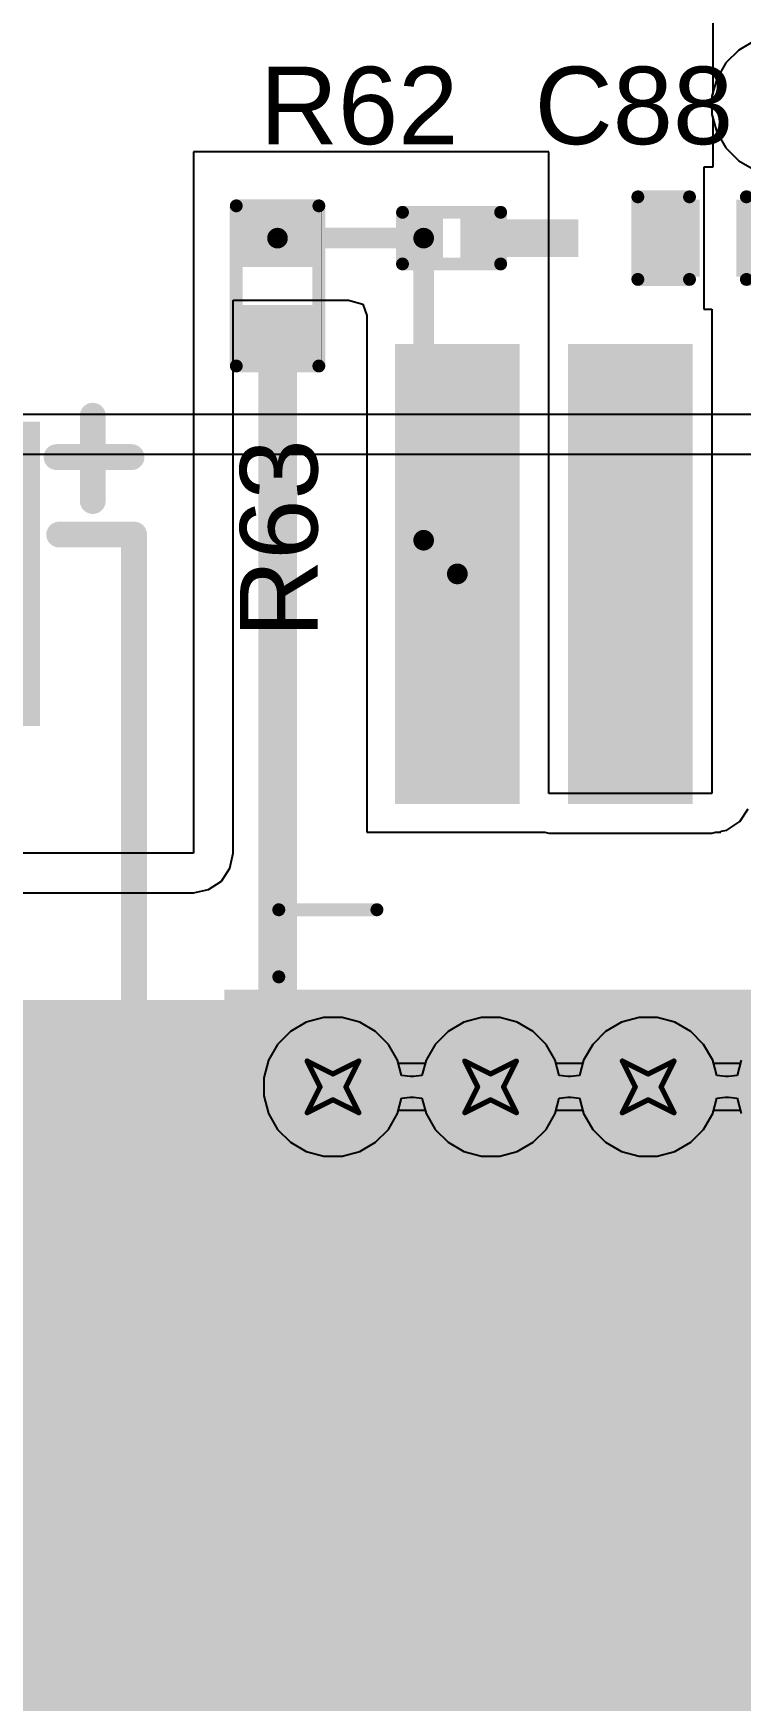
# Model space of a CAD drawing. Header units: inches. Extents: x -36 to 349, y -11 to 240.
# Drawn here: x 68.77 to 75.72, y 20.07 to 36.47 of the extents above; entities that cross this region are included whole.
import ezdxf

# ---------------------------------------------------------------- set-up
doc = ezdxf.new("R2010")
doc.units = ezdxf.units.IN
for name, color, linetype in [('Bottom Layer', 5, 'Continuous'), ('Drill Drawing', 1, 'Continuous'), ('Layer 1', 16, 'Continuous'), ('Layer 2', 76, 'Continuous'), ('Top Layer', 1, 'Continuous'), ('Top Overlay', 2, 'Continuous'), ('Top Paste', 8, 'Continuous'), ('Top Solder', 216, 'Continuous'), ('Via Holes', 16, 'Continuous')]:
    doc.layers.add(name, color=color, linetype=linetype)
doc.styles.add('Arial', font='', dxfattribs={"height": 0.2})
doc.styles.get('Arial').set_extended_font_data('Arial')

# ---------------------------------------------------------------- blocks, each defined once
blk = doc.blocks.new('R___0402_38')
at = {"layer": 'Top Layer'}
for points in [[(-0.699, -0.318), (-0.699, 0.317), (-0.241, 0.317), (-0.241, -0.318)], [(0.241, -0.318), (0.241, 0.317), (0.699, 0.317), (0.699, -0.318)]]:
    blk.add_hatch(color=1, dxfattribs=at).paths.add_polyline_path(points)
at = {"layer": 'Top Paste'}
for points in [[(-0.699, -0.318), (-0.699, 0.317), (-0.241, 0.317), (-0.241, -0.318)], [(0.241, -0.318), (0.241, 0.317), (0.699, 0.317), (0.699, -0.318)]]:
    blk.add_hatch(color=8, dxfattribs=at).paths.add_polyline_path(points)
at = {"layer": 'Top Solder'}
for points in [[(-0.754, -0.373), (-0.754, 0.372), (-0.186, 0.372), (-0.186, -0.373)], [(0.186, -0.373), (0.186, 0.372), (0.754, 0.372), (0.754, -0.373)]]:
    blk.add_hatch(color=216, dxfattribs=at).paths.add_polyline_path(points)
at = {"layer": 'Top Overlay'}
for points in [[(-0.787, 0.406, 0.127, 0.127, 0), (-0.787, -0.406, 0.127, 0.127, 0)], [(-0.787, 0.406, 0.127, 0.127, 0), (0.787, 0.406, 0.127, 0.127, 0)], [(0.787, 0.406, 0.127, 0.127, 0), (0.787, -0.406, 0.127, 0.127, 0)], [(-0.787, -0.406, 0.127, 0.127, 0), (0.787, -0.406, 0.127, 0.127, 0)], [(-0.813, -0.432, 0.00323, 0.00323, 0), (0.813, -0.432, 0.00323, 0.00323, 0)]]:
    blk.add_lwpolyline(points, format="xyseb", dxfattribs=at)
for points in [[(-0.819, 0.406, 0.0635, 0.0635, 1), (-0.756, 0.406, 0.0635, 0.0635, 1)], [(-0.819, 0.406, 0.0635, 0.0635, 1), (-0.756, 0.406, 0.0635, 0.0635, 1)], [(0.756, 0.406, 0.0635, 0.0635, 1), (0.819, 0.406, 0.0635, 0.0635, 1)], [(0.756, 0.406, 0.0635, 0.0635, 1), (0.819, 0.406, 0.0635, 0.0635, 1)], [(-0.819, -0.406, 0.0635, 0.0635, 1), (-0.756, -0.406, 0.0635, 0.0635, 1)], [(-0.819, -0.406, 0.0635, 0.0635, 1), (-0.756, -0.406, 0.0635, 0.0635, 1)], [(-0.814, -0.432, 0.00161, 0.00161, 1), (-0.812, -0.432, 0.00161, 0.00161, 1)], [(0.756, -0.406, 0.0635, 0.0635, 1), (0.819, -0.406, 0.0635, 0.0635, 1)], [(0.756, -0.406, 0.0635, 0.0635, 1), (0.819, -0.406, 0.0635, 0.0635, 1)], [(0.812, -0.432, 0.00161, 0.00161, 1), (0.814, -0.432, 0.00161, 0.00161, 1)]]:
    blk.add_lwpolyline(points, format="xyseb", close=True, dxfattribs=at)
blk = doc.blocks.new('TO_263_5__D2PAK__156')
at = {"layer": 'Top Layer'}
for points in [[(-5.59, 9.528), (5.59, 9.528), (5.59, -0.382), (-5.59, -0.382)], [(1.19, -2.412), (2.21, -2.412), (2.21, -6.732), (1.19, -6.732)], [(2.89, -2.412), (3.91, -2.412), (3.91, -6.732), (2.89, -6.732)]]:
    blk.add_hatch(color=1, dxfattribs=at).paths.add_polyline_path(points)
at = {"layer": 'Top Paste'}
for points in [[(-5.59, 9.528), (5.59, 9.528), (5.59, -0.382), (-5.59, -0.382)], [(1.19, -2.412), (2.21, -2.412), (2.21, -6.732), (1.19, -6.732)], [(2.89, -2.412), (3.91, -2.412), (3.91, -6.732), (2.89, -6.732)]]:
    blk.add_hatch(color=8, dxfattribs=at).paths.add_polyline_path(points)
at = {"layer": 'Top Solder'}
for points in [[(-5.692, 9.629), (5.692, 9.629), (5.692, -0.484), (-5.692, -0.484)], [(1.088, -2.311), (2.312, -2.311), (2.312, -6.834), (1.088, -6.834)], [(2.788, -2.311), (4.012, -2.311), (4.012, -6.834), (2.788, -6.834)]]:
    blk.add_hatch(color=216, dxfattribs=at).paths.add_polyline_path(points)
at = {"layer": 'Top Overlay'}
for points in [[(5.156, -0.61, 0.127, 0.127, 0), (5.156, -1.27, 0.127, 0.127, 0)], [(5.156, -1.27, 0.127, 0.127, 0), (4.191, -1.27, 0.127, 0.127, 0)]]:
    blk.add_lwpolyline(points, format="xyseb", dxfattribs=at)
for points in [[(5.124, -0.61, 0.0635, 0.0635, 1), (5.188, -0.61, 0.0635, 0.0635, 1)], [(4.159, -1.27, 0.0635, 0.0635, 1), (4.223, -1.27, 0.0635, 0.0635, 1)], [(5.124, -1.27, 0.0635, 0.0635, 1), (5.188, -1.27, 0.0635, 0.0635, 1)], [(5.124, -1.27, 0.0635, 0.0635, 1), (5.188, -1.27, 0.0635, 0.0635, 1)]]:
    blk.add_lwpolyline(points, format="xyseb", close=True, dxfattribs=at)
blk = doc.blocks.new('R___0201_243')
at = {"layer": 'Top Layer'}
for points in [[(-0.41, 0.185), (-0.14, 0.185), (-0.14, -0.185), (-0.41, -0.185)], [(0.14, 0.185), (0.41, 0.185), (0.41, -0.185), (0.14, -0.185)]]:
    blk.add_hatch(color=1, dxfattribs=at).paths.add_polyline_path(points)
at = {"layer": 'Top Paste'}
for points in [[(-0.41, 0.185), (-0.14, 0.185), (-0.14, -0.185), (-0.41, -0.185)], [(0.14, 0.185), (0.41, 0.185), (0.41, -0.185), (0.14, -0.185)]]:
    blk.add_hatch(color=8, dxfattribs=at).paths.add_polyline_path(points)
at = {"layer": 'Top Solder'}
for points in [[(-0.465, 0.24), (-0.085, 0.24), (-0.085, -0.24), (-0.465, -0.24)], [(0.085, 0.24), (0.465, 0.24), (0.465, -0.24), (0.085, -0.24)]]:
    blk.add_hatch(color=216, dxfattribs=at).paths.add_polyline_path(points)
at = {"layer": 'Top Overlay'}
for points in [[(-0.483, -0.254, 0.127, 0.127, 0), (-0.483, 0.254, 0.127, 0.127, 0)], [(-0.483, 0.254, 0.127, 0.127, 0), (0.483, 0.254, 0.127, 0.127, 0)], [(0.483, -0.254, 0.127, 0.127, 0), (0.483, 0.254, 0.127, 0.127, 0)], [(-0.483, -0.254, 0.127, 0.127, 0), (0.483, -0.254, 0.127, 0.127, 0)]]:
    blk.add_lwpolyline(points, format="xyseb", dxfattribs=at)
for points in [[(-0.514, 0.254, 0.0635, 0.0635, 1), (-0.451, 0.254, 0.0635, 0.0635, 1)], [(-0.514, 0.254, 0.0635, 0.0635, 1), (-0.451, 0.254, 0.0635, 0.0635, 1)], [(0.451, 0.254, 0.0635, 0.0635, 1), (0.514, 0.254, 0.0635, 0.0635, 1)], [(0.451, 0.254, 0.0635, 0.0635, 1), (0.514, 0.254, 0.0635, 0.0635, 1)], [(-0.514, -0.254, 0.0635, 0.0635, 1), (-0.451, -0.254, 0.0635, 0.0635, 1)], [(-0.514, -0.254, 0.0635, 0.0635, 1), (-0.451, -0.254, 0.0635, 0.0635, 1)], [(0.451, -0.254, 0.0635, 0.0635, 1), (0.514, -0.254, 0.0635, 0.0635, 1)], [(0.451, -0.254, 0.0635, 0.0635, 1), (0.514, -0.254, 0.0635, 0.0635, 1)]]:
    blk.add_lwpolyline(points, format="xyseb", close=True, dxfattribs=at)
blk = doc.blocks.new('C____E_437')
at = {"layer": 'Top Layer'}
for points in [[(-1.395, 1.285), (1.395, 1.285), (1.395, -1.285), (-1.395, -1.285)], [(5.045, 1.285), (7.835, 1.285), (7.835, -1.285), (5.045, -1.285)]]:
    blk.add_hatch(color=1, dxfattribs=at).paths.add_polyline_path(points)
at = {"layer": 'Top Paste'}
for points in [[(-1.395, 1.285), (1.395, 1.285), (1.395, -1.285), (-1.395, -1.285)], [(5.045, 1.285), (7.835, 1.285), (7.835, -1.285), (5.045, -1.285)]]:
    blk.add_hatch(color=8, dxfattribs=at).paths.add_polyline_path(points)
at = {"layer": 'Top Solder'}
for points in [[(-1.497, 1.387), (1.497, 1.387), (1.497, -1.387), (-1.497, -1.387)], [(4.943, 1.387), (7.937, 1.387), (7.937, -1.387), (4.943, -1.387)]]:
    blk.add_hatch(color=216, dxfattribs=at).paths.add_polyline_path(points)
at = {"layer": 'Top Overlay'}
for points in [[(-1.149, 1.549, 0.254, 0.254, 0), (-1.149, 2.286, 0.254, 0.254, 0)], [(7.03, 2.311, 0.254, 0.254, 0), (-0.387, 2.311, 0.254, 0.254, 0)], [(-0.387, 1.575, 0.254, 0.254, 0), (-0.387, 2.311, 0.254, 0.254, 0)], [(7.03, 1.575, 0.254, 0.254, 0), (7.03, 2.311, 0.254, 0.254, 0)], [(-0.717, 1.905, 0.254, 0.254, 0), (-1.555, 1.905, 0.254, 0.254, 0)], [(-0.387, -2.311, 0.254, 0.254, 0), (-0.387, -1.575, 0.254, 0.254, 0)], [(7.03, -2.311, 0.254, 0.254, 0), (7.03, -1.575, 0.254, 0.254, 0)], [(7.03, -2.311, 0.254, 0.254, 0), (-0.387, -2.311, 0.254, 0.254, 0)]]:
    blk.add_lwpolyline(points, format="xyseb", dxfattribs=at)
for points in [[(-1.212, 2.286, 0.127, 0.127, 1), (-1.085, 2.286, 0.127, 0.127, 1)], [(-0.45, 2.311, 0.127, 0.127, 1), (-0.323, 2.311, 0.127, 0.127, 1)], [(-0.45, 2.311, 0.127, 0.127, 1), (-0.323, 2.311, 0.127, 0.127, 1)], [(6.967, 2.311, 0.127, 0.127, 1), (7.094, 2.311, 0.127, 0.127, 1)], [(6.967, 2.311, 0.127, 0.127, 1), (7.094, 2.311, 0.127, 0.127, 1)], [(-1.619, 1.905, 0.127, 0.127, 1), (-1.492, 1.905, 0.127, 0.127, 1)], [(-0.78, 1.905, 0.127, 0.127, 1), (-0.653, 1.905, 0.127, 0.127, 1)], [(-1.212, 1.549, 0.127, 0.127, 1), (-1.085, 1.549, 0.127, 0.127, 1)], [(-0.45, 1.575, 0.127, 0.127, 1), (-0.323, 1.575, 0.127, 0.127, 1)], [(6.967, 1.575, 0.127, 0.127, 1), (7.094, 1.575, 0.127, 0.127, 1)], [(-0.45, -1.575, 0.127, 0.127, 1), (-0.323, -1.575, 0.127, 0.127, 1)], [(6.967, -1.575, 0.127, 0.127, 1), (7.094, -1.575, 0.127, 0.127, 1)], [(-0.45, -2.311, 0.127, 0.127, 1), (-0.323, -2.311, 0.127, 0.127, 1)], [(-0.45, -2.311, 0.127, 0.127, 1), (-0.323, -2.311, 0.127, 0.127, 1)], [(6.967, -2.311, 0.127, 0.127, 1), (7.094, -2.311, 0.127, 0.127, 1)], [(6.967, -2.311, 0.127, 0.127, 1), (7.094, -2.311, 0.127, 0.127, 1)]]:
    blk.add_lwpolyline(points, format="xyseb", close=True, dxfattribs=at)
blk = doc.blocks.new('C___0402_438')
at = {"layer": 'Top Layer'}
for points in [[(-0.699, -0.317), (-0.699, 0.318), (-0.241, 0.318), (-0.241, -0.317)], [(0.241, -0.317), (0.241, 0.318), (0.699, 0.318), (0.699, -0.317)]]:
    blk.add_hatch(color=1, dxfattribs=at).paths.add_polyline_path(points)
at = {"layer": 'Top Paste'}
for points in [[(-0.699, -0.317), (-0.699, 0.318), (-0.241, 0.318), (-0.241, -0.317)], [(0.241, -0.317), (0.241, 0.318), (0.699, 0.318), (0.699, -0.317)]]:
    blk.add_hatch(color=8, dxfattribs=at).paths.add_polyline_path(points)
at = {"layer": 'Top Solder'}
for points in [[(-0.758, -0.377), (-0.758, 0.378), (-0.181, 0.378), (-0.181, -0.377)], [(0.181, -0.377), (0.181, 0.378), (0.758, 0.378), (0.758, -0.377)]]:
    blk.add_hatch(color=216, dxfattribs=at).paths.add_polyline_path(points)
at = {"layer": 'Top Overlay'}
for points in [[(-0.787, 0.406, 0.127, 0.127, 0), (-0.787, -0.406, 0.127, 0.127, 0)], [(-0.279, 0.406, 0.127, 0.127, 0), (-0.787, 0.406, 0.127, 0.127, 0)], [(0.787, 0.406, 0.127, 0.127, 0), (0.279, 0.406, 0.127, 0.127, 0)], [(0.787, 0.406, 0.127, 0.127, 0), (0.787, -0.406, 0.127, 0.127, 0)], [(-0.279, -0.406, 0.127, 0.127, 0), (-0.787, -0.406, 0.127, 0.127, 0)], [(0.787, -0.406, 0.127, 0.127, 0), (0.279, -0.406, 0.127, 0.127, 0)]]:
    blk.add_lwpolyline(points, format="xyseb", dxfattribs=at)
for points in [[(-0.819, 0.406, 0.0635, 0.0635, 1), (-0.756, 0.406, 0.0635, 0.0635, 1)], [(-0.819, 0.406, 0.0635, 0.0635, 1), (-0.756, 0.406, 0.0635, 0.0635, 1)], [(-0.311, 0.406, 0.0635, 0.0635, 1), (-0.248, 0.406, 0.0635, 0.0635, 1)], [(0.248, 0.406, 0.0635, 0.0635, 1), (0.311, 0.406, 0.0635, 0.0635, 1)], [(0.756, 0.406, 0.0635, 0.0635, 1), (0.819, 0.406, 0.0635, 0.0635, 1)], [(0.756, 0.406, 0.0635, 0.0635, 1), (0.819, 0.406, 0.0635, 0.0635, 1)], [(-0.819, -0.406, 0.0635, 0.0635, 1), (-0.756, -0.406, 0.0635, 0.0635, 1)], [(-0.819, -0.406, 0.0635, 0.0635, 1), (-0.756, -0.406, 0.0635, 0.0635, 1)], [(-0.311, -0.406, 0.0635, 0.0635, 1), (-0.248, -0.406, 0.0635, 0.0635, 1)], [(0.248, -0.406, 0.0635, 0.0635, 1), (0.311, -0.406, 0.0635, 0.0635, 1)], [(0.756, -0.406, 0.0635, 0.0635, 1), (0.819, -0.406, 0.0635, 0.0635, 1)], [(0.756, -0.406, 0.0635, 0.0635, 1), (0.819, -0.406, 0.0635, 0.0635, 1)]]:
    blk.add_lwpolyline(points, format="xyseb", close=True, dxfattribs=at)

msp = doc.modelspace()

# ---------------------------------------------------------------- hatches: boundary and pattern name
at = {"layer": 'Bottom Layer'}
h = msp.add_hatch(color=5, dxfattribs=at)
edge = h.paths.add_edge_path()
edge.add_arc((71.713, 26.111), 0.3, 0, 360)
h = msp.add_hatch(color=5, dxfattribs=at)
edge = h.paths.add_edge_path()
edge.add_arc((73.263, 26.111), 0.3, 0, 360)
h = msp.add_hatch(color=5, dxfattribs=at)
edge = h.paths.add_edge_path()
edge.add_arc((74.812, 26.111), 0.3, 0, 360)
at = {"layer": 'Layer 1'}
h = msp.add_hatch(color=16, dxfattribs=at)
edge = h.paths.add_edge_path()
edge.add_arc((71.713, 26.111), 0.3, 0, 360)
h = msp.add_hatch(color=16, dxfattribs=at)
edge = h.paths.add_edge_path()
edge.add_arc((73.263, 26.111), 0.3, 0, 360)
h = msp.add_hatch(color=16, dxfattribs=at)
edge = h.paths.add_edge_path()
edge.add_arc((74.812, 26.111), 0.3, 0, 360)
at = {"layer": 'Layer 2'}
h = msp.add_hatch(color=76, dxfattribs=at)
edge = h.paths.add_edge_path()
edge.add_arc((71.713, 26.111), 0.3, 0, 360)
h = msp.add_hatch(color=76, dxfattribs=at)
edge = h.paths.add_edge_path()
edge.add_arc((73.263, 26.111), 0.3, 0, 360)
h = msp.add_hatch(color=76, dxfattribs=at)
edge = h.paths.add_edge_path()
edge.add_arc((74.812, 26.111), 0.3, 0, 360)
at = {"layer": 'Top Layer'}
for points in [[(73.019, 34.273), (74.126, 34.273), (74.126, 34.643), (73.019, 34.643)], [(66.161, 17.056), (81.926, 17.056), (81.926, 26.966), (66.161, 26.966)]]:
    msp.add_hatch(color=1, dxfattribs=at).paths.add_polyline_path(points)
h = msp.add_hatch(color=1, dxfattribs=at)
edge = h.paths.add_edge_path()
edge.add_arc((71.713, 26.111), 0.3, 0, 360)
h = msp.add_hatch(color=1, dxfattribs=at)
edge = h.paths.add_edge_path()
edge.add_arc((73.263, 26.111), 0.3, 0, 360)
h = msp.add_hatch(color=1, dxfattribs=at)
edge = h.paths.add_edge_path()
edge.add_arc((74.812, 26.111), 0.3, 0, 360)
at = {"layer": 'Via Holes'}
h = msp.add_hatch(color=7, dxfattribs=at)
edge = h.paths.add_edge_path()
edge.add_arc((71.713, 26.111), 0.15, 0, 360)
h = msp.add_hatch(color=7, dxfattribs=at)
edge = h.paths.add_edge_path()
edge.add_arc((73.263, 26.111), 0.15, 0, 360)
h = msp.add_hatch(color=7, dxfattribs=at)
edge = h.paths.add_edge_path()
edge.add_arc((74.812, 26.111), 0.15, 0, 360)

# ---------------------------------------------------------------- linework, layer by layer
at = {"layer": 'Bottom Layer'}
for p, q in [((113.598, 32.723), (55.641, 32.723)), ((46.347, 32.334), (113.598, 32.334)), ((71.45, 26.746), (71.295, 26.656)), ((71.624, 26.792), (71.45, 26.746)), ((71.803, 26.792), (71.624, 26.792)), ((71.976, 26.746), (71.803, 26.792)), ((72.131, 26.656), (71.976, 26.746)), ((73, 26.746), (72.844, 26.656)), ((73.173, 26.792), (73, 26.746)), ((73.352, 26.792), (73.173, 26.792)), ((73.525, 26.746), (73.352, 26.792)), ((73.681, 26.656), (73.525, 26.746)), ((74.549, 26.746), (74.394, 26.656)), ((74.722, 26.792), (74.549, 26.746)), ((74.902, 26.792), (74.722, 26.792)), ((75.075, 26.746), (74.902, 26.792)), ((75.23, 26.656), (75.075, 26.746)), ((71.295, 26.656), (71.168, 26.529)), ((72.258, 26.529), (72.131, 26.656)), ((72.844, 26.656), (72.718, 26.529)), ((73.808, 26.529), (73.681, 26.656)), ((74.394, 26.656), (74.267, 26.529)), ((75.357, 26.529), (75.23, 26.656)), ((71.168, 26.529), (71.079, 26.374)), ((72.348, 26.374), (72.258, 26.529)), ((72.718, 26.529), (72.628, 26.374)), ((73.897, 26.374), (73.808, 26.529)), ((74.267, 26.529), (74.177, 26.374)), ((75.447, 26.374), (75.357, 26.529)), ((71.079, 26.374), (71.032, 26.201)), ((72.388, 26.224), (72.348, 26.374)), ((72.628, 26.374), (72.588, 26.224)), ((73.937, 26.224), (73.897, 26.374)), ((74.177, 26.374), (74.137, 26.224)), ((75.487, 26.224), (75.447, 26.374)), ((75.727, 26.374), (75.687, 26.224)), ((71.032, 26.201), (71.032, 26.022)), ((72.472, 26.214), (72.388, 26.224)), ((72.504, 26.214), (72.472, 26.214)), ((72.588, 26.224), (72.504, 26.214)), ((74.021, 26.214), (73.937, 26.224)), ((74.053, 26.214), (74.021, 26.214)), ((74.137, 26.224), (74.053, 26.214)), ((75.571, 26.214), (75.487, 26.224)), ((75.603, 26.214), (75.571, 26.214)), ((75.687, 26.224), (75.603, 26.214)), ((71.032, 26.022), (71.079, 25.848)), ((72.348, 25.848), (72.388, 25.999)), ((72.388, 25.999), (72.472, 26.009)), ((72.472, 26.009), (72.504, 26.009)), ((72.504, 26.009), (72.588, 25.999)), ((72.588, 25.999), (72.628, 25.848)), ((73.897, 25.848), (73.937, 25.999)), ((73.937, 25.999), (74.021, 26.009)), ((74.021, 26.009), (74.053, 26.009)), ((74.053, 26.009), (74.137, 25.999)), ((74.137, 25.999), (74.177, 25.848)), ((75.447, 25.848), (75.487, 25.999)), ((75.487, 25.999), (75.571, 26.009)), ((75.571, 26.009), (75.603, 26.009)), ((75.603, 26.009), (75.687, 25.999)), ((75.687, 25.999), (75.727, 25.848)), ((71.079, 25.848), (71.168, 25.693)), ((72.258, 25.693), (72.348, 25.848)), ((72.628, 25.848), (72.718, 25.693)), ((73.808, 25.693), (73.897, 25.848)), ((74.177, 25.848), (74.267, 25.693)), ((75.357, 25.693), (75.447, 25.848)), ((71.168, 25.693), (71.295, 25.566)), ((72.131, 25.566), (72.258, 25.693)), ((72.718, 25.693), (72.844, 25.566)), ((73.681, 25.566), (73.808, 25.693)), ((74.267, 25.693), (74.394, 25.566)), ((75.23, 25.566), (75.357, 25.693)), ((71.295, 25.566), (71.45, 25.477)), ((71.45, 25.477), (71.624, 25.43)), ((71.624, 25.43), (71.803, 25.43)), ((71.803, 25.43), (71.976, 25.477)), ((71.976, 25.477), (72.131, 25.566)), ((72.844, 25.566), (73, 25.477)), ((73, 25.477), (73.173, 25.43)), ((73.173, 25.43), (73.352, 25.43)), ((73.352, 25.43), (73.525, 25.477)), ((73.525, 25.477), (73.681, 25.566)), ((74.394, 25.566), (74.549, 25.477)), ((74.549, 25.477), (74.722, 25.43)), ((74.722, 25.43), (74.902, 25.43)), ((74.902, 25.43), (75.075, 25.477)), ((75.075, 25.477), (75.23, 25.566))]:
    msp.add_line(p, q, dxfattribs=at)
at = {"layer": 'Drill Drawing'}
for points in [[(71.459, 26.365, 0.0508, 0.0508, 0), (71.713, 26.238, 0.0508, 0.0508, 0)], [(71.459, 26.365, 0.0508, 0.0508, 0), (71.586, 26.111, 0.0508, 0.0508, 0)], [(71.713, 26.238, 0.0508, 0.0508, 0), (71.967, 26.365, 0.0508, 0.0508, 0)], [(71.84, 26.111, 0.0508, 0.0508, 0), (71.967, 26.365, 0.0508, 0.0508, 0)], [(73.009, 26.365, 0.0508, 0.0508, 0), (73.263, 26.238, 0.0508, 0.0508, 0)], [(73.009, 26.365, 0.0508, 0.0508, 0), (73.136, 26.111, 0.0508, 0.0508, 0)], [(73.263, 26.238, 0.0508, 0.0508, 0), (73.517, 26.365, 0.0508, 0.0508, 0)], [(73.39, 26.111, 0.0508, 0.0508, 0), (73.517, 26.365, 0.0508, 0.0508, 0)], [(74.558, 26.365, 0.0508, 0.0508, 0), (74.812, 26.238, 0.0508, 0.0508, 0)], [(74.558, 26.365, 0.0508, 0.0508, 0), (74.685, 26.111, 0.0508, 0.0508, 0)], [(74.812, 26.238, 0.0508, 0.0508, 0), (75.066, 26.365, 0.0508, 0.0508, 0)], [(74.939, 26.111, 0.0508, 0.0508, 0), (75.066, 26.365, 0.0508, 0.0508, 0)], [(71.459, 25.857, 0.0508, 0.0508, 0), (71.586, 26.111, 0.0508, 0.0508, 0)], [(71.84, 26.111, 0.0508, 0.0508, 0), (71.967, 25.857, 0.0508, 0.0508, 0)], [(73.009, 25.857, 0.0508, 0.0508, 0), (73.136, 26.111, 0.0508, 0.0508, 0)], [(73.39, 26.111, 0.0508, 0.0508, 0), (73.517, 25.857, 0.0508, 0.0508, 0)], [(74.558, 25.857, 0.0508, 0.0508, 0), (74.685, 26.111, 0.0508, 0.0508, 0)], [(74.939, 26.111, 0.0508, 0.0508, 0), (75.066, 25.857, 0.0508, 0.0508, 0)], [(71.459, 25.857, 0.0508, 0.0508, 0), (71.713, 25.984, 0.0508, 0.0508, 0)], [(71.713, 25.984, 0.0508, 0.0508, 0), (71.967, 25.857, 0.0508, 0.0508, 0)], [(73.009, 25.857, 0.0508, 0.0508, 0), (73.263, 25.984, 0.0508, 0.0508, 0)], [(73.263, 25.984, 0.0508, 0.0508, 0), (73.517, 25.857, 0.0508, 0.0508, 0)], [(74.558, 25.857, 0.0508, 0.0508, 0), (74.812, 25.984, 0.0508, 0.0508, 0)], [(74.812, 25.984, 0.0508, 0.0508, 0), (75.066, 25.857, 0.0508, 0.0508, 0)]]:
    msp.add_lwpolyline(points, format="xyseb", dxfattribs=at)
for points in [[(71.446, 26.365, 0.0254, 0.0254, 1), (71.472, 26.365, 0.0254, 0.0254, 1)], [(71.446, 26.365, 0.0254, 0.0254, 1), (71.472, 26.365, 0.0254, 0.0254, 1)], [(71.7, 26.238, 0.0254, 0.0254, 1), (71.726, 26.238, 0.0254, 0.0254, 1)], [(71.7, 26.238, 0.0254, 0.0254, 1), (71.726, 26.238, 0.0254, 0.0254, 1)], [(71.954, 26.365, 0.0254, 0.0254, 1), (71.98, 26.365, 0.0254, 0.0254, 1)], [(71.954, 26.365, 0.0254, 0.0254, 1), (71.98, 26.365, 0.0254, 0.0254, 1)], [(72.996, 26.365, 0.0254, 0.0254, 1), (73.021, 26.365, 0.0254, 0.0254, 1)], [(72.996, 26.365, 0.0254, 0.0254, 1), (73.021, 26.365, 0.0254, 0.0254, 1)], [(73.25, 26.238, 0.0254, 0.0254, 1), (73.275, 26.238, 0.0254, 0.0254, 1)], [(73.25, 26.238, 0.0254, 0.0254, 1), (73.275, 26.238, 0.0254, 0.0254, 1)], [(73.504, 26.365, 0.0254, 0.0254, 1), (73.529, 26.365, 0.0254, 0.0254, 1)], [(73.504, 26.365, 0.0254, 0.0254, 1), (73.529, 26.365, 0.0254, 0.0254, 1)], [(74.545, 26.365, 0.0254, 0.0254, 1), (74.571, 26.365, 0.0254, 0.0254, 1)], [(74.545, 26.365, 0.0254, 0.0254, 1), (74.571, 26.365, 0.0254, 0.0254, 1)], [(74.799, 26.238, 0.0254, 0.0254, 1), (74.825, 26.238, 0.0254, 0.0254, 1)], [(74.799, 26.238, 0.0254, 0.0254, 1), (74.825, 26.238, 0.0254, 0.0254, 1)], [(75.053, 26.365, 0.0254, 0.0254, 1), (75.079, 26.365, 0.0254, 0.0254, 1)], [(75.053, 26.365, 0.0254, 0.0254, 1), (75.079, 26.365, 0.0254, 0.0254, 1)], [(71.573, 26.111, 0.0254, 0.0254, 1), (71.599, 26.111, 0.0254, 0.0254, 1)], [(71.573, 26.111, 0.0254, 0.0254, 1), (71.599, 26.111, 0.0254, 0.0254, 1)], [(71.827, 26.111, 0.0254, 0.0254, 1), (71.853, 26.111, 0.0254, 0.0254, 1)], [(71.827, 26.111, 0.0254, 0.0254, 1), (71.853, 26.111, 0.0254, 0.0254, 1)], [(73.123, 26.111, 0.0254, 0.0254, 1), (73.148, 26.111, 0.0254, 0.0254, 1)], [(73.123, 26.111, 0.0254, 0.0254, 1), (73.148, 26.111, 0.0254, 0.0254, 1)], [(73.377, 26.111, 0.0254, 0.0254, 1), (73.402, 26.111, 0.0254, 0.0254, 1)], [(73.377, 26.111, 0.0254, 0.0254, 1), (73.402, 26.111, 0.0254, 0.0254, 1)], [(74.672, 26.111, 0.0254, 0.0254, 1), (74.698, 26.111, 0.0254, 0.0254, 1)], [(74.672, 26.111, 0.0254, 0.0254, 1), (74.698, 26.111, 0.0254, 0.0254, 1)], [(74.926, 26.111, 0.0254, 0.0254, 1), (74.952, 26.111, 0.0254, 0.0254, 1)], [(74.926, 26.111, 0.0254, 0.0254, 1), (74.952, 26.111, 0.0254, 0.0254, 1)], [(71.7, 25.984, 0.0254, 0.0254, 1), (71.726, 25.984, 0.0254, 0.0254, 1)], [(71.7, 25.984, 0.0254, 0.0254, 1), (71.726, 25.984, 0.0254, 0.0254, 1)], [(73.25, 25.984, 0.0254, 0.0254, 1), (73.275, 25.984, 0.0254, 0.0254, 1)], [(73.25, 25.984, 0.0254, 0.0254, 1), (73.275, 25.984, 0.0254, 0.0254, 1)], [(74.799, 25.984, 0.0254, 0.0254, 1), (74.825, 25.984, 0.0254, 0.0254, 1)], [(74.799, 25.984, 0.0254, 0.0254, 1), (74.825, 25.984, 0.0254, 0.0254, 1)], [(71.446, 25.857, 0.0254, 0.0254, 1), (71.472, 25.857, 0.0254, 0.0254, 1)], [(71.446, 25.857, 0.0254, 0.0254, 1), (71.472, 25.857, 0.0254, 0.0254, 1)], [(71.954, 25.857, 0.0254, 0.0254, 1), (71.98, 25.857, 0.0254, 0.0254, 1)], [(71.954, 25.857, 0.0254, 0.0254, 1), (71.98, 25.857, 0.0254, 0.0254, 1)], [(72.996, 25.857, 0.0254, 0.0254, 1), (73.021, 25.857, 0.0254, 0.0254, 1)], [(72.996, 25.857, 0.0254, 0.0254, 1), (73.021, 25.857, 0.0254, 0.0254, 1)], [(73.504, 25.857, 0.0254, 0.0254, 1), (73.529, 25.857, 0.0254, 0.0254, 1)], [(73.504, 25.857, 0.0254, 0.0254, 1), (73.529, 25.857, 0.0254, 0.0254, 1)], [(74.545, 25.857, 0.0254, 0.0254, 1), (74.571, 25.857, 0.0254, 0.0254, 1)], [(74.545, 25.857, 0.0254, 0.0254, 1), (74.571, 25.857, 0.0254, 0.0254, 1)], [(75.053, 25.857, 0.0254, 0.0254, 1), (75.079, 25.857, 0.0254, 0.0254, 1)], [(75.053, 25.857, 0.0254, 0.0254, 1), (75.079, 25.857, 0.0254, 0.0254, 1)]]:
    msp.add_lwpolyline(points, format="xyseb", close=True, dxfattribs=at)
at = {"layer": 'Layer 2'}
for p, q in [((75.702, 36.308), (75.575, 36.181)), ((75.857, 36.398), (75.702, 36.308)), ((75.575, 36.181), (75.486, 36.026)), ((75.486, 36.026), (75.439, 35.853)), ((75.439, 35.853), (75.439, 35.674)), ((75.439, 35.674), (75.486, 35.5)), ((75.486, 35.5), (75.575, 35.345)), ((75.575, 35.345), (75.702, 35.218)), ((75.702, 35.218), (75.857, 35.129)), ((71.45, 26.746), (71.295, 26.656)), ((71.624, 26.792), (71.45, 26.746)), ((71.803, 26.792), (71.624, 26.792)), ((71.976, 26.746), (71.803, 26.792)), ((72.131, 26.656), (71.976, 26.746)), ((73, 26.746), (72.844, 26.656)), ((73.173, 26.792), (73, 26.746)), ((73.352, 26.792), (73.173, 26.792)), ((73.525, 26.746), (73.352, 26.792)), ((73.681, 26.656), (73.525, 26.746)), ((74.549, 26.746), (74.394, 26.656)), ((74.722, 26.792), (74.549, 26.746)), ((74.902, 26.792), (74.722, 26.792)), ((75.075, 26.746), (74.902, 26.792)), ((75.23, 26.656), (75.075, 26.746)), ((71.295, 26.656), (71.168, 26.529)), ((72.258, 26.529), (72.131, 26.656)), ((72.844, 26.656), (72.718, 26.529)), ((73.808, 26.529), (73.681, 26.656)), ((74.394, 26.656), (74.267, 26.529)), ((75.357, 26.529), (75.23, 26.656)), ((71.168, 26.529), (71.079, 26.374)), ((72.348, 26.374), (72.258, 26.529)), ((72.718, 26.529), (72.628, 26.374)), ((73.897, 26.374), (73.808, 26.529)), ((74.267, 26.529), (74.177, 26.374)), ((75.447, 26.374), (75.357, 26.529)), ((71.079, 26.374), (71.032, 26.201)), ((72.356, 26.342), (72.348, 26.374)), ((72.619, 26.342), (72.356, 26.342)), ((72.628, 26.374), (72.619, 26.342)), ((73.906, 26.342), (73.897, 26.374)), ((74.169, 26.342), (73.906, 26.342)), ((74.177, 26.374), (74.169, 26.342)), ((75.455, 26.342), (75.447, 26.374)), ((75.718, 26.342), (75.455, 26.342)), ((75.727, 26.374), (75.718, 26.342)), ((71.032, 26.201), (71.032, 26.022)), ((71.032, 26.022), (71.079, 25.848)), ((71.079, 25.848), (71.168, 25.693)), ((72.258, 25.693), (72.348, 25.848)), ((72.348, 25.848), (72.356, 25.881)), ((72.356, 25.881), (72.619, 25.881)), ((72.619, 25.881), (72.628, 25.848)), ((72.628, 25.848), (72.718, 25.693)), ((73.808, 25.693), (73.897, 25.848)), ((73.897, 25.848), (73.906, 25.881)), ((73.906, 25.881), (74.169, 25.881)), ((74.169, 25.881), (74.177, 25.848)), ((74.177, 25.848), (74.267, 25.693)), ((75.357, 25.693), (75.447, 25.848)), ((75.447, 25.848), (75.455, 25.881)), ((75.455, 25.881), (75.718, 25.881)), ((75.718, 25.881), (75.727, 25.848)), ((71.168, 25.693), (71.295, 25.566)), ((72.131, 25.566), (72.258, 25.693)), ((72.718, 25.693), (72.844, 25.566)), ((73.681, 25.566), (73.808, 25.693)), ((74.267, 25.693), (74.394, 25.566)), ((75.23, 25.566), (75.357, 25.693)), ((71.295, 25.566), (71.45, 25.477)), ((71.45, 25.477), (71.624, 25.43)), ((71.624, 25.43), (71.803, 25.43)), ((71.803, 25.43), (71.976, 25.477)), ((71.976, 25.477), (72.131, 25.566)), ((72.844, 25.566), (73, 25.477)), ((73, 25.477), (73.173, 25.43)), ((73.173, 25.43), (73.352, 25.43)), ((73.352, 25.43), (73.525, 25.477)), ((73.525, 25.477), (73.681, 25.566)), ((74.394, 25.566), (74.549, 25.477)), ((74.549, 25.477), (74.722, 25.43)), ((74.722, 25.43), (74.902, 25.43)), ((74.902, 25.43), (75.075, 25.477)), ((75.075, 25.477), (75.23, 25.566))]:
    msp.add_line(p, q, dxfattribs=at)
at = {"layer": 'Top Layer'}
for p, q in [((75.447, 40.64), (75.447, 35.882)), ((75.447, 35.882), (75.439, 35.853)), ((75.439, 35.853), (75.439, 35.674)), ((75.439, 35.674), (75.447, 35.644)), ((75.447, 35.644), (75.447, 35.156)), ((73.834, 35.306), (70.342, 35.306)), ((70.342, 35.306), (70.342, 28.41)), ((73.834, 32.631), (73.834, 35.306)), ((75.447, 35.156), (75.358, 35.156)), ((75.358, 35.156), (75.358, 33.759)), ((70.73, 28.41), (70.73, 33.848)), ((70.73, 33.848), (71.866, 33.848)), ((71.866, 33.848), (71.866, 33.848)), ((71.866, 33.848), (72.008, 33.808)), ((72.008, 33.808), (72.045, 33.697)), ((72.045, 33.697), (72.045, 33.697)), ((72.045, 33.697), (72.045, 28.615)), ((75.358, 33.759), (75.438, 33.759)), ((75.438, 33.759), (75.438, 28.996)), ((73.834, 28.996), (73.834, 32.631)), ((75.438, 28.996), (73.834, 28.996)), ((75.586, 28.637), (75.712, 28.721)), ((75.712, 28.721), (75.796, 28.847)), ((72.045, 28.615), (73.796, 28.615)), ((73.796, 28.615), (73.834, 28.607)), ((73.834, 28.607), (75.438, 28.607)), ((75.438, 28.607), (75.475, 28.615)), ((75.475, 28.615), (75.527, 28.615)), ((75.527, 28.625), (75.586, 28.637)), ((75.527, 28.615), (75.527, 28.625)), ((70.342, 28.41), (63.572, 28.41)), ((70.7, 28.261), (70.73, 28.41)), ((70.616, 28.135), (70.7, 28.261)), ((70.342, 28.021), (70.49, 28.051)), ((70.49, 28.051), (70.616, 28.135)), ((63.572, 28.021), (70.342, 28.021))]:
    msp.add_line(p, q, dxfattribs=at)
for points in [[(71.168, 34.458, 0.203, 0.203, 0), (72.604, 34.458, 0.203, 0.203, 0)], [(72.604, 31.487, 0.203, 0.203, 0), (72.604, 34.458, 0.203, 0.203, 0)], [(71.168, 26.775, 0.381, 0.381, 0), (71.168, 33.518, 0.381, 0.381, 0)], [(72.604, 31.487, 0.203, 0.203, 0), (72.936, 31.156, 0.203, 0.203, 0)], [(71.168, 26.775, 0.381, 0.381, 0), (75.932, 22.011, 0.381, 0.381, 0)]]:
    msp.add_lwpolyline(points, format="xyseb", dxfattribs=at)
for points in [[(71.117, 34.458, 0.102, 0.102, 1), (71.218, 34.458, 0.102, 0.102, 1)], [(72.554, 34.458, 0.102, 0.102, 1), (72.655, 34.458, 0.102, 0.102, 1)], [(72.554, 34.458, 0.102, 0.102, 1), (72.655, 34.458, 0.102, 0.102, 1)], [(71.072, 33.518, 0.191, 0.191, 1), (71.263, 33.518, 0.191, 0.191, 1)], [(72.554, 31.487, 0.102, 0.102, 1), (72.655, 31.487, 0.102, 0.102, 1)], [(72.554, 31.487, 0.102, 0.102, 1), (72.655, 31.487, 0.102, 0.102, 1)], [(72.885, 31.156, 0.102, 0.102, 1), (72.987, 31.156, 0.102, 0.102, 1)], [(71.072, 26.775, 0.191, 0.191, 1), (71.263, 26.775, 0.191, 0.191, 1)], [(71.072, 26.775, 0.191, 0.191, 1), (71.263, 26.775, 0.191, 0.191, 1)]]:
    msp.add_lwpolyline(points, format="xyseb", close=True, dxfattribs=at)

# ---------------------------------------------------------------- block references
for name, p, rotation in [('C___0402_438', (75.498, 34.458), 180), ('R___0402_38', (71.168, 33.988), 90), ('TO_263_5__D2PAK__156', (76.336, 26.583), 180), ('C____E_437', (67.446, 31.156), 270)]:
    msp.add_blockref(name, p, dxfattribs=dict(rotation=rotation))
msp.add_blockref('R___0201_243', (72.879, 34.458))

# ---------------------------------------------------------------- texts
at = {"layer": 'Top Overlay', "style": 'Arial'}
for s, p in [('R62', (70.993, 35.382)), ('C88', (73.695, 35.382))]:
    msp.add_text(s, height=0.762, dxfattribs=at).set_placement(p)
msp.add_text('R63', height=0.762, rotation=90, dxfattribs=at).set_placement((71.561, 30.527))

doc.saveas('drawing.dxf')
